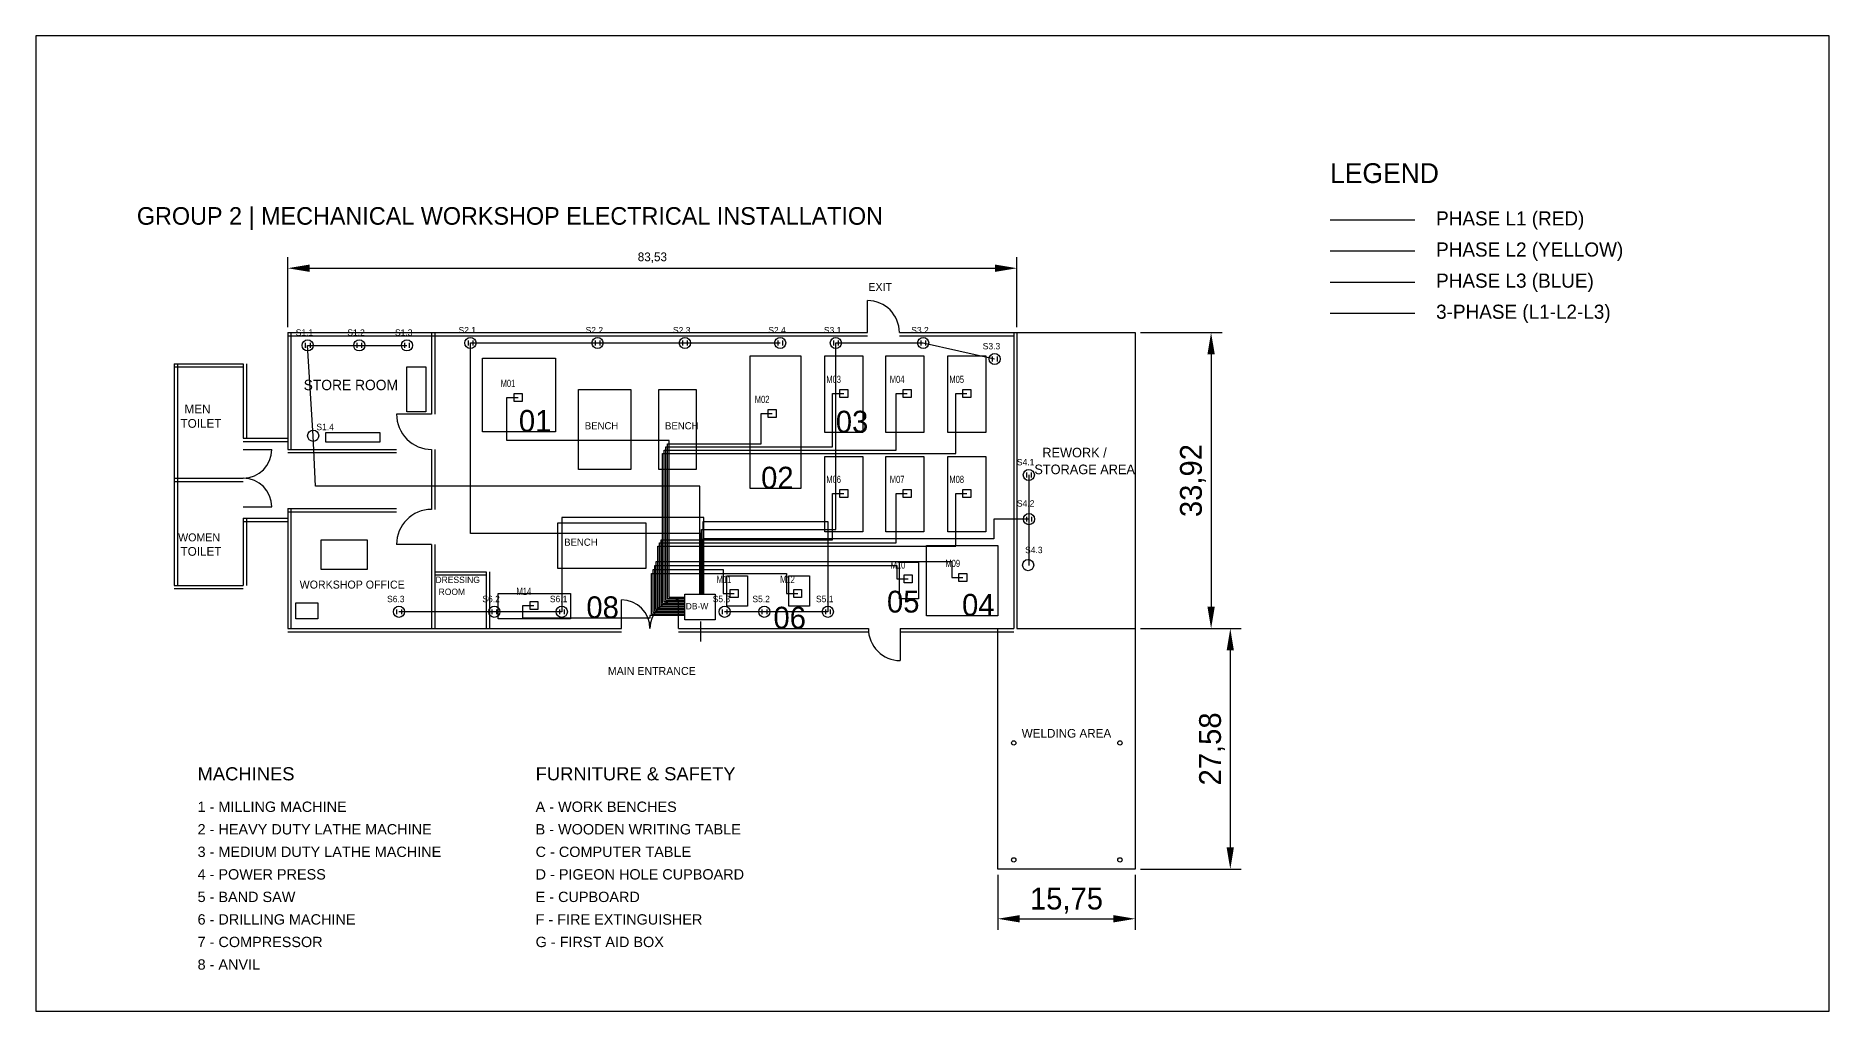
# Model space of a CAD drawing. Header units: feet. Extents: x -29 to 309, y -44 to 68.
# Drawn here: x -28.9 to 176.6, y -43.8 to 67.9 of the extents above; entities that cross this region are included whole.
import ezdxf
from ezdxf.enums import TextEntityAlignment as Align

# ---------------------------------------------------------------- set-up
doc = ezdxf.new("R2010")
doc.units = ezdxf.units.FT
doc.header["$MEASUREMENT"] = 0
for name, color, linetype in [('A-ANNO-LEGN', 7, 'Continuous'), ('ANNOTATION', 7, 'Continuous'), ('ARCH_DOORS', 8, 'Continuous'), ('ARCH_EQUIPMENT', 8, 'Continuous'), ('ARCH_LABELS', 9, 'Continuous'), ('ARCH_WALLS', 8, 'Continuous'), ('DB_FEED', 3, 'Continuous'), ('MACHINE_3PH', 6, 'Continuous'), ('SOCKET_B', 5, 'Continuous'), ('SOCKET_R', 1, 'Continuous'), ('SOCKET_Y', 2, 'Continuous'), ('TEXT', 7, 'Continuous'), ('WIRE-3PH', 4, 'Continuous'), ('WIRE-L1', 1, 'Continuous'), ('WIRE-L2', 2, 'Continuous'), ('WIRE-L3', 150, 'Continuous')]:
    doc.layers.add(name, color=color, linetype=linetype)
doc.styles.add('ARCH', font='arial.ttf')
doc.dimstyles.get("Standard").update_dxf_attribs({"dimtxt": 2.5, "dimasz": 2.5, "dimexe": 1.25, "dimexo": 0.625, "dimtad": 1, "dimtxsty": 'Standard', "dimcen": 2.5, "dimazin": 3, "dimtfac": 1, "dimtmove": 0, "dimatfit": 3, "dimarcsym": 0})

# ---------------------------------------------------------------- blocks, each defined once
blk = doc.blocks.new('*D1')
at = {"color": 0, "lineweight": -2, "transparency": 16777216}
for p, q in [((0, 34.54), (0, 42.54)), ((2.5, 41.29), (81.03, 41.29)), ((83.53, 34.54), (83.53, 42.54))]:
    blk.add_line(p, q, dxfattribs=at)
at = {"color": 0, "transparency": 16777216}
for points in [[(2.5, 41.71), (2.5, 40.87), (0, 41.29)], [(81.03, 41.71), (81.03, 40.87), (83.53, 41.29)]]:
    blk.add_solid(points, dxfattribs=at)
at = {"layer": 'Defpoints', "color": 0, "transparency": 16777216}
for p in [(83.53, 41.29), (0, 33.92), (83.53, 33.92)]:
    blk.add_point(p, dxfattribs=at)
at = {"color": 0, "transparency": 16777216, "insert": (41.77, 42.5), "char_height": 2.5, "attachment_point": 5}
blk.add_mtext('{\\H0.4x;83,53}', dxfattribs=at)
blk = doc.blocks.new('*D3')
at = {"color": 0, "lineweight": -2, "transparency": 16777216}
for p, q in [((97.71, 33.92), (107.03, 33.92)), ((105.78, 31.42), (105.78, 2.5)), ((97.71, 0), (107.03, 0))]:
    blk.add_line(p, q, dxfattribs=at)
at = {"color": 0, "transparency": 16777216}
for points in [[(105.36, 31.42), (106.2, 31.42), (105.78, 33.92)], [(105.36, 2.5), (106.2, 2.5), (105.78, 0)]]:
    blk.add_solid(points, dxfattribs=at)
at = {"layer": 'Defpoints', "color": 0, "transparency": 16777216}
for p in [(97.08, 33.92), (97.08, 0), (105.78, 0)]:
    blk.add_point(p, dxfattribs=at)
at = {"color": 0, "transparency": 16777216, "insert": (103.7, 16.96), "char_height": 2.5, "attachment_point": 5, "rotation": 90}
blk.add_mtext('33,92', dxfattribs=at)
blk = doc.blocks.new('*D4')
at = {"color": 0, "lineweight": -2, "transparency": 16777216}
for p, q in [((97.71, 0), (109.23, 0)), ((107.98, -2.5), (107.98, -25.08)), ((97.71, -27.58), (109.23, -27.58))]:
    blk.add_line(p, q, dxfattribs=at)
at = {"color": 0, "transparency": 16777216}
for points in [[(107.56, -2.5), (108.39, -2.5), (107.98, 0)], [(107.56, -25.08), (108.39, -25.08), (107.98, -27.58)]]:
    blk.add_solid(points, dxfattribs=at)
at = {"layer": 'Defpoints', "color": 0, "transparency": 16777216}
for p in [(97.08, 0), (97.08, -27.58), (107.98, -27.58)]:
    blk.add_point(p, dxfattribs=at)
at = {"color": 0, "transparency": 16777216, "insert": (105.89, -13.79), "char_height": 2.5, "attachment_point": 5, "rotation": 90}
blk.add_mtext('27,58', dxfattribs=at)
blk = doc.blocks.new('*D5')
at = {"color": 0, "lineweight": -2, "transparency": 16777216}
for p, q in [((81.33, -28.21), (81.33, -34.5)), ((97.08, -28.21), (97.08, -34.5)), ((83.83, -33.25), (94.58, -33.25))]:
    blk.add_line(p, q, dxfattribs=at)
at = {"color": 0, "transparency": 16777216}
for points in [[(83.83, -32.83), (83.83, -33.67), (81.33, -33.25)], [(94.58, -32.83), (94.58, -33.67), (97.08, -33.25)]]:
    blk.add_solid(points, dxfattribs=at)
at = {"layer": 'Defpoints', "color": 0, "transparency": 16777216}
for p in [(81.33, -27.58), (97.08, -27.58), (97.08, -33.25)]:
    blk.add_point(p, dxfattribs=at)
at = {"color": 0, "transparency": 16777216, "insert": (89.21, -31.17), "char_height": 2.5, "attachment_point": 5}
blk.add_mtext('15,75', dxfattribs=at)

msp = doc.modelspace()

# ---------------------------------------------------------------- linework, layer by layer
at = {"color": 7}
for p, q in [((176.583, 67.914), (-28.858, 67.914)), ((-28.858, 67.914), (-28.858, 65.171)), ((176.583, -43.833), (176.583, 67.914)), ((-28.858, 65.171), (-28.858, -43.833)), ((83.531, 0), (97.084, 0)), ((-28.858, -43.833), (176.583, -43.833)), ((176.583, -43.833), (176.583, -43.833))]:
    msp.add_line(p, q, dxfattribs=at)
at = {"color": 6}
msp.add_line((119.403, 36.141), (129.127, 36.141), dxfattribs=at)
at = {"color": 1}
for p, q in [((2.912, 22.092), (2.275, 32.45)), ((2.275, 32.45), (8.189, 32.45)), ((8.189, 32.45), (13.649, 32.45)), ((3.191, 16.333), (2.912, 22.092)), ((84.896, 17.6), (84.896, 12.531)), ((47.225, 16.333), (3.191, 16.333)), ((47.225, 3.942), (47.225, 16.333)), ((84.896, 12.531), (80.874, 12.531)), ((80.874, 12.531), (80.874, 10.289)), ((84.896, 12.531), (84.896, 7.213)), ((47.589, 10.289), (47.497, 10.289)), ((47.497, 10.289), (47.497, 3.942)), ((80.874, 10.289), (47.589, 10.289))]:
    msp.add_line(p, q, dxfattribs=at)
at = {"layer": 'ARCH_DOORS'}
for points in [[(66.424, 33.917), (66.424, 37.583)], [(16.47, 24.567), (12.466, 24.567)], [(-5.096, 20.533), (-1.82, 20.533)], [(-5.096, 13.933), (-1.82, 13.933)], [(16.47, 9.625), (12.466, 9.625)], [(38.217, 0), (38.217, 3.3)], [(44.768, 0), (44.768, 3.3)], [(70.155, 0), (70.155, -3.667)]]:
    msp.add_lwpolyline(points, dxfattribs=at)
for centre, major_axis, start_param, end_param in [((66.424, 33.917), (0, 3.667), 4.712389, 6.2831853), ((16.47, 24.567), (0, 4.033), 1.5707963, 3.1415927), ((-5.096, 20.533), (0, 3.3), 3.1415927, 4.712389), ((-5.096, 13.933), (0, 3.3), 4.712389, 6.2831853), ((16.47, 9.625), (0, 4.033), 0, 1.5707963), ((38.217, 0), (0, 3.3), 4.712389, 6.2831853), ((44.768, 0), (0, 3.3), 0, 1.5707963), ((70.155, 0), (0, 3.667), 1.5707963, 3.1415927)]:
    msp.add_ellipse(centre, major_axis=major_axis, ratio=0.9926397, start_param=start_param, end_param=end_param, dxfattribs=at)
at = {"layer": 'ARCH_EQUIPMENT'}
for points in [[(22.293, 30.983), (30.664, 30.983), (30.664, 22.55), (22.293, 22.55), (22.293, 30.983)], [(52.957, 31.258), (58.781, 31.258), (58.781, 16.042), (52.957, 16.042), (52.957, 31.258)], [(61.511, 31.258), (65.878, 31.258), (65.878, 22.458), (61.511, 22.458), (61.511, 31.258)], [(68.517, 31.258), (72.885, 31.258), (72.885, 22.458), (68.517, 22.458), (68.517, 31.258)], [(75.614, 31.258), (79.982, 31.258), (79.982, 22.458), (75.614, 22.458), (75.614, 31.258)], [(13.649, 29.975), (15.833, 29.975), (15.833, 24.842), (13.649, 24.842), (13.649, 29.975)], [(33.303, 27.408), (39.309, 27.408), (39.309, 18.242), (33.303, 18.242), (33.303, 27.408)], [(42.493, 27.408), (46.77, 27.408), (46.77, 18.242), (42.493, 18.242), (42.493, 27.408)], [(4.368, 22.458), (10.555, 22.458), (10.555, 21.358), (4.368, 21.358), (4.368, 22.458)], [(61.511, 19.708), (65.878, 19.708), (65.878, 11.092), (61.511, 11.092), (61.511, 19.708)], [(68.517, 19.708), (72.885, 19.708), (72.885, 11.092), (68.517, 11.092), (68.517, 19.708)], [(75.614, 19.708), (79.982, 19.708), (79.982, 11.092), (75.614, 11.092), (75.614, 19.708)], [(30.937, 12.1), (41.037, 12.1), (41.037, 6.875), (30.937, 6.875), (30.937, 12.1)], [(3.822, 10.175), (9.099, 10.175), (9.099, 6.783), (3.822, 6.783), (3.822, 10.175)], [(73.158, 9.533), (81.347, 9.533), (81.347, 1.467), (73.158, 1.467), (73.158, 9.533)], [(70.064, 7.608), (72.248, 7.608), (72.248, 3.392), (70.064, 3.392), (70.064, 7.608)], [(50.319, 6.05), (52.684, 6.05), (52.684, 2.567), (50.319, 2.567), (50.319, 6.05)], [(57.416, 6.05), (59.782, 6.05), (59.782, 2.567), (57.416, 2.567), (57.416, 6.05)], [(0.91, 2.933), (3.458, 2.933), (3.458, 1.1), (0.91, 1.1), (0.91, 2.933)], [(24.113, 4.033), (32.393, 4.033), (32.393, 1.1), (24.113, 1.1), (24.113, 4.033)]]:
    msp.add_lwpolyline(points, dxfattribs=at)
at = {"layer": 'ARCH_WALLS'}
for points in [[(0, 33.917), (66.424, 33.917)], [(0, 33.917), (0, 20.533)], [(0, 33.55), (66.424, 33.55)], [(0.364, 33.917), (0.364, 20.533)], [(16.47, 33.917), (16.47, 24.567)], [(16.834, 33.917), (16.834, 24.567)], [(70.064, 33.917), (83.167, 33.917)], [(70.064, 33.55), (83.167, 33.55)], [(83.167, 33.917), (97.084, 33.917), (97.084, -27.583), (81.334, -27.583), (81.334, 0)], [(83.167, 33.917), (83.167, 0)], [(83.531, 33.917), (83.531, 0)], [(-13.012, 30.342), (-5.096, 30.342)], [(-13.012, 30.342), (-13.012, 4.95)], [(-13.012, 29.975), (-5.096, 29.975)], [(-12.648, 30.342), (-12.648, 4.95)], [(-5.096, 30.342), (-5.096, 21.817)], [(-4.732, 30.342), (-4.732, 21.817)], [(-5.096, 21.817), (0, 21.817)], [(-5.096, 21.45), (0, 21.45)], [(0, 20.533), (12.466, 20.533)], [(0, 20.167), (12.466, 20.167)], [(16.47, 20.533), (16.47, 13.658)], [(16.834, 20.533), (16.834, 13.658)], [(-13.012, 17.233), (-5.096, 17.233)], [(-13.012, 16.867), (-5.096, 16.867)], [(-5.096, 12.65), (-5.096, 4.95)], [(-5.096, 12.65), (0, 12.65)], [(-4.732, 12.65), (-4.732, 4.95)], [(0, 13.75), (0, 0)], [(0, 13.75), (12.466, 13.75)], [(0, 13.383), (12.466, 13.383)], [(0.364, 13.75), (0.364, 0)], [(-5.096, 12.283), (0, 12.283)], [(16.47, 9.625), (16.47, 0)], [(16.834, 9.625), (16.834, 0)], [(16.834, 6.508), (22.748, 6.508)], [(22.748, 6.508), (22.748, 0)], [(23.112, 6.508), (23.112, 0)], [(-13.012, 4.95), (-5.096, 4.95)], [(-13.012, 4.583), (-5.096, 4.583)], [(16.834, 6.142), (22.748, 6.142)], [(0, 0), (38.217, 0)], [(44.768, 0), (66.515, 0)], [(70.155, 0), (83.167, 0)], [(0, -0.367), (38.217, -0.367)], [(44.768, -0.367), (66.515, -0.367)], [(70.155, -0.367), (83.167, -0.367)]]:
    msp.add_lwpolyline(points, dxfattribs=at)
for centre in [(83.17, -13.1), (95.33, -13.1), (83.17, -26.5), (95.33, -26.5)]:
    msp.add_circle(centre, 0.25, dxfattribs=at)
at = {"layer": 'DB_FEED'}
for points in [[(45.496, 3.942), (48.954, 3.942), (48.954, 1.008), (45.496, 1.008), (45.496, 3.942)], [(47.316, -1.467), (47.316, 0.825)]]:
    msp.add_lwpolyline(points, dxfattribs=at)
at = {"layer": 'MACHINE_3PH'}
for points in [[(25.933, 26.95), (26.843, 26.95), (26.843, 26.033), (25.933, 26.033), (25.933, 26.95)], [(45.496, 2.878), (42.948, 2.878), (42.948, 20.075), (76.524, 20.075), (76.524, 26.95), (77.798, 26.95)], [(45.496, 3.052), (43.13, 3.052), (43.13, 20.442), (69.7, 20.442), (69.7, 26.95), (70.974, 26.95)], [(45.496, 3.227), (43.312, 3.227), (43.312, 20.808), (62.42, 20.808), (62.42, 26.95), (63.694, 26.95)], [(63.239, 27.408), (64.149, 27.408), (64.149, 26.492), (63.239, 26.492), (63.239, 27.408)], [(70.519, 27.408), (71.429, 27.408), (71.429, 26.492), (70.519, 26.492), (70.519, 27.408)], [(77.343, 27.408), (78.253, 27.408), (78.253, 26.492), (77.343, 26.492), (77.343, 27.408)], [(45.496, 3.575), (43.676, 3.575), (43.676, 21.542), (25.114, 21.542), (25.114, 26.492), (26.388, 26.492)], [(45.496, 3.401), (43.494, 3.401), (43.494, 21.175), (54.231, 21.175), (54.231, 24.658), (55.505, 24.658)], [(55.05, 25.117), (55.96, 25.117), (55.96, 24.2), (55.05, 24.2), (55.05, 25.117)], [(45.496, 2.356), (42.402, 2.356), (42.402, 9.442), (76.524, 9.442), (76.524, 15.492), (77.798, 15.492)], [(45.496, 2.53), (42.584, 2.53), (42.584, 9.808), (69.7, 9.808), (69.7, 15.492), (70.974, 15.492)], [(45.496, 2.704), (42.766, 2.704), (42.766, 10.175), (62.42, 10.175), (62.42, 15.492), (63.694, 15.492)], [(63.239, 15.95), (64.149, 15.95), (64.149, 15.033), (63.239, 15.033), (63.239, 15.95)], [(70.519, 15.95), (71.429, 15.95), (71.429, 15.033), (70.519, 15.033), (70.519, 15.95)], [(77.343, 15.95), (78.253, 15.95), (78.253, 15.033), (77.343, 15.033), (77.343, 15.95)], [(45.496, 1.659), (41.674, 1.659), (41.674, 6.325), (57.143, 6.325), (57.143, 4.033), (58.417, 4.033)], [(45.496, 1.833), (41.856, 1.833), (41.856, 6.783), (49.864, 6.783), (49.864, 4.033), (51.137, 4.033)], [(45.496, 2.007), (42.038, 2.007), (42.038, 7.242), (69.791, 7.242), (69.791, 5.683), (71.065, 5.683)], [(45.496, 2.182), (42.22, 2.182), (42.22, 7.7), (76.069, 7.7), (76.069, 5.867), (77.343, 5.867)], [(76.888, 6.325), (77.798, 6.325), (77.798, 5.408), (76.888, 5.408), (76.888, 6.325)], [(50.683, 4.492), (51.592, 4.492), (51.592, 3.575), (50.683, 3.575), (50.683, 4.492)], [(57.962, 4.492), (58.872, 4.492), (58.872, 3.575), (57.962, 3.575), (57.962, 4.492)], [(70.61, 6.142), (71.52, 6.142), (71.52, 5.225), (70.61, 5.225), (70.61, 6.142)], [(45.496, 1.485), (41.492, 1.485), (41.492, 1.192), (26.934, 1.192), (26.934, 2.658), (28.208, 2.658)], [(27.753, 3.117), (28.662, 3.117), (28.662, 2.2), (27.753, 2.2), (27.753, 3.117)]]:
    msp.add_lwpolyline(points, dxfattribs=at)
at = {"layer": 'SOCKET_B'}
for points in [[(62.511, 33), (62.511, 32.45)], [(63.057, 33), (63.057, 32.45)], [(72.521, 33), (72.521, 32.45)], [(73.067, 33), (73.067, 32.45)], [(47.407, 3.942), (47.407, 11.367), (62.784, 11.367), (62.784, 32.725), (72.794, 32.725), (80.983, 30.892)], [(80.71, 31.167), (80.71, 30.617)], [(81.256, 31.167), (81.256, 30.617)], [(47.68, 3.942), (47.68, 12.742), (31.392, 12.742), (31.392, 1.925), (23.658, 1.925), (12.739, 1.925)], [(12.466, 2.2), (12.466, 1.65)], [(13.012, 2.2), (13.012, 1.65)], [(23.385, 2.2), (23.385, 1.65)], [(23.931, 2.2), (23.931, 1.65)], [(31.119, 2.2), (31.119, 1.65)], [(31.665, 2.2), (31.665, 1.65)]]:
    msp.add_lwpolyline(points, dxfattribs=at)
for centre in [(62.784, 32.725), (72.794, 32.725), (80.983, 30.892), (12.739, 1.925), (23.658, 1.925), (31.392, 1.925)]:
    msp.add_ellipse(centre, major_axis=(0, 0.642), ratio=0.9926397, dxfattribs=at)
at = {"layer": 'SOCKET_R'}
for points in [[(2.002, 32.725), (2.002, 32.175)], [(2.548, 32.725), (2.548, 32.175)], [(7.916, 32.725), (7.916, 32.175)], [(8.462, 32.725), (8.462, 32.175)], [(13.376, 32.725), (13.376, 32.175)], [(13.922, 32.725), (13.922, 32.175)], [(84.623, 17.875), (84.623, 17.325)], [(85.168, 17.875), (85.168, 17.325)], [(84.642, 12.813), (84.642, 12.263)], [(85.188, 12.813), (85.188, 12.263)]]:
    msp.add_lwpolyline(points, dxfattribs=at)
for centre in [(2.275, 32.45), (8.189, 32.45), (13.649, 32.45), (2.912, 22.092), (84.896, 17.6), (84.915, 12.538), (84.819, 7.275)]:
    msp.add_ellipse(centre, major_axis=(0, 0.642), ratio=0.9926397, dxfattribs=at)
at = {"layer": 'SOCKET_Y'}
for points in [[(20.655, 33), (20.655, 32.45)], [(21.201, 33), (21.201, 32.45)], [(35.214, 33), (35.214, 32.45)], [(35.76, 33), (35.76, 32.45)], [(45.223, 33), (45.223, 32.45)], [(45.769, 33), (45.769, 32.45)], [(56.142, 33), (56.142, 32.45)], [(56.688, 33), (56.688, 32.45)], [(47.316, 3.942), (47.316, 10.908), (20.928, 10.908), (20.928, 32.725), (35.487, 32.725), (45.496, 32.725), (56.415, 32.725)], [(47.589, 3.942), (47.589, 12.283), (61.875, 12.283), (61.875, 1.925), (54.595, 1.925), (50.046, 1.925)], [(49.773, 2.2), (49.773, 1.65)], [(50.319, 2.2), (50.319, 1.65)], [(54.322, 2.2), (54.322, 1.65)], [(54.868, 2.2), (54.868, 1.65)], [(61.602, 2.2), (61.602, 1.65)], [(62.148, 2.2), (62.148, 1.65)]]:
    msp.add_lwpolyline(points, dxfattribs=at)
for centre in [(20.928, 32.725), (35.487, 32.725), (45.496, 32.725), (56.415, 32.725), (50.046, 1.925), (54.595, 1.925), (61.875, 1.925)]:
    msp.add_ellipse(centre, major_axis=(0, 0.642), ratio=0.9926397, dxfattribs=at)
at = {"layer": 'WIRE-3PH', "lineweight": 25}
msp.add_line((119.403, 36.141), (129.127, 36.141), dxfattribs=at)
at = {"layer": 'WIRE-L1', "lineweight": 25}
msp.add_line((119.403, 46.837), (129.127, 46.837), dxfattribs=at)
at = {"layer": 'WIRE-L2', "lineweight": 25}
msp.add_line((119.403, 43.272), (129.127, 43.272), dxfattribs=at)
at = {"layer": 'WIRE-L3', "lineweight": 25}
msp.add_line((119.403, 39.707), (129.127, 39.707), dxfattribs=at)

# ---------------------------------------------------------------- texts
at = {"color": 7, "char_height": 2.5, "attachment_point": 1}
for s, insert in [('01', (26.479, 25.05)), ('03', (62.784, 24.958)), ('02', (54.231, 18.542)), ('05', (68.649, 4.337)), ('08', (34.213, 3.692)), ('06', (55.642, 2.5)), ('04', (77.252, 3.967))]:
    msp.add_mtext_dynamic_manual_height_columns(s, width=11.16169, gutter_width=12.5, heights=[0], dxfattribs=dict(at, insert=insert))
at = {"layer": 'A-ANNO-LEGN', "color": 252, "true_color": 0x939598, "style": 'ARCH'}
for s, height, p in [('MACHINES', 1.5061, (-10.333, -17.39)), ('1 - MILLING MACHINE', 1.18337, (-10.333, -21.005)), ('2 - HEAVY DUTY LATHE MACHINE', 1.18337, (-10.333, -23.586)), ('B - WOODEN WRITING TABLE', 1.18337, (28.395, -23.586)), ('3 - MEDIUM DUTY LATHE MACHINE', 1.18337, (-10.333, -26.168)), ('C - COMPUTER TABLE', 1.18337, (28.395, -26.168)), ('4 - POWER PRESS', 1.18337, (-10.333, -28.75)), ('D - PIGEON HOLE CUPBOARD', 1.18337, (28.395, -28.75)), ('5 - BAND SAW', 1.18337, (-10.333, -31.332)), ('E - CUPBOARD', 1.18337, (28.395, -31.332)), ('6 - DRILLING MACHINE', 1.18337, (-10.333, -33.914)), ('F - FIRE EXTINGUISHER', 1.18337, (28.395, -33.914)), ('7 - COMPRESSOR', 1.18337, (-10.333, -36.496)), ('G - FIRST AID BOX', 1.18337, (28.395, -36.496)), ('8 - ANVIL', 1.1834, (-10.333, -39.078))]:
    msp.add_text(s, height=height, dxfattribs=at).set_placement(p)
at = {"layer": 'A-ANNO-LEGN', "color": 9, "true_color": 0xc7c8ca, "style": 'ARCH'}
for s, height, p in [('FURNITURE & SAFETY', 1.5061, (28.395, -17.39)), ('A - WORK BENCHES', 1.18337, (28.395, -21.005))]:
    msp.add_text(s, height=height, dxfattribs=at).set_placement(p)
at = {"layer": 'ANNOTATION', "width": 0.99264}
msp.add_text('GROUP 2 | MECHANICAL WORKSHOP ELECTRICAL INSTALLATION', height=2.01667, dxfattribs=at).set_placement((-17.288, 46.273))
at = {"layer": 'ARCH_LABELS', "width": 0.99264}
for s, height, p in [('EXIT', 0.9167, (66.515, 38.683)), ('STORE ROOM', 1.1917, (1.82, 27.317)), ('MEN', 1.0083, (-11.829, 24.658)), ('TOILET', 1.0083, (-12.284, 23.008)), ('BENCH', 0.825, (34.031, 22.825)), ('BENCH', 0.825, (43.221, 22.825)), ('REWORK /', 1.1, (86.442, 19.617)), ('STORAGE AREA', 1.1, (85.532, 17.692)), ('WOMEN', 0.9167, (-12.557, 9.992)), ('BENCH', 0.825, (31.665, 9.488)), ('TOILET', 1.0083, (-12.284, 8.342)), ('WORKSHOP OFFICE', 0.91667, (1.365, 4.583)), ('DRESSING', 0.7333, (16.925, 5.225)), ('ROOM', 0.7333, (17.288, 3.85)), ('MAIN ENTRANCE', 0.91667, (36.67, -5.317))]:
    msp.add_text(s, height=height, dxfattribs=at).set_placement(p)
at = {"layer": 'ARCH_LABELS'}
msp.add_text('WELDING AREA', height=1, dxfattribs=at).set_placement((89.209, -12), align=Align.MIDDLE_CENTER)
at = {"layer": 'DB_FEED', "width": 0.99264}
msp.add_text('DB-W', height=0.7333, dxfattribs=at).set_placement((45.587, 2.2))
at = {"layer": 'MACHINE_3PH', "width": 0.72}
for s, p in [('M03 ', (61.693, 28.142)), ('M04 ', (68.972, 28.142)), ('M05', (75.796, 28.142)), ('M01 ', (24.386, 27.683)), ('M02 ', (53.503, 25.85)), ('M06', (61.693, 16.683)), ('M07 ', (68.972, 16.683)), ('M08', (75.796, 16.683)), ('M10 ', (69.063, 6.875)), ('M09 ', (75.341, 7.058)), ('M14 ', (26.206, 3.85)), ('M11 ', (49.136, 5.225)), ('M12 ', (56.415, 5.225))]:
    msp.add_text(s, height=0.825, dxfattribs=at).set_placement(p)
at = {"layer": 'SOCKET_B', "width": 0.99264}
for s, p in [('S3.1', (61.42, 33.825)), ('S3.2', (71.429, 33.825)), ('S3.3', (79.618, 31.992)), ('S6.3', (11.374, 3.025)), ('S6.2', (22.293, 3.025)), ('S6.1', (30.027, 3.025))]:
    msp.add_text(s, height=0.7333, dxfattribs=at).set_placement(p)
at = {"layer": 'SOCKET_R', "width": 0.99264}
for s, p in [('S1.1', (0.91, 33.55)), ('S1.2', (6.824, 33.55)), ('S1.3', (12.284, 33.55)), ('S1.4', (3.281, 22.733)), ('S4.1', (83.531, 18.7)), ('S4.2', (83.531, 13.973)), ('S4.3', (84.469, 8.643))]:
    msp.add_text(s, height=0.7333, dxfattribs=at).set_placement(p)
at = {"layer": 'SOCKET_Y', "width": 0.99264}
for s, p in [('S2.1', (19.563, 33.825)), ('S2.2', (34.122, 33.825)), ('S2.3', (44.131, 33.825)), ('S2.4', (55.05, 33.825)), ('S5.3', (48.681, 3.025)), ('S5.2', (53.23, 3.025)), ('S5.1', (60.51, 3.025))]:
    msp.add_text(s, height=0.7333, dxfattribs=at).set_placement(p)
at = {"layer": 'TEXT'}
for s, height, p in [('LEGEND', 2.2688, (119.403, 51.051)), ('PHASE L1 (RED)', 1.62057, (131.558, 46.189)), ('PHASE L2 (YELLOW)', 1.62057, (131.558, 42.624)), ('PHASE L3 (BLUE)', 1.62057, (131.558, 39.058)), ('3-PHASE (L1-L2-L3)', 1.62057, (131.558, 35.493))]:
    msp.add_text(s, height=height, dxfattribs=at).set_placement(p)

# ---------------------------------------------------------------- dimensions: what is measured, and where the dimension line sits
dim = msp.add_linear_dim(base=(83.531, 41.29), p1=(0, 33.917), p2=(83.531, 33.917), text='{\\H0.4x;<>}', dimstyle='Standard', override={"dimtxsty": 'Standard', "dimadec": 0, "dimazin": 0, "dimfxl": 1})
dim.commit()
dim.dimension.update_dxf_attribs({"geometry": '*D1', "text_midpoint": (41.765, 42.498)})
at = {"color": 7}
for base, p1, p2, picture, middle in [((105.779, 0), (97.084, 33.917), (97.084, 0), '*D3', (103.696, 16.958)), ((107.976, -27.583), (97.084, 0), (97.084, -27.583), '*D4', (105.892, -13.792))]:
    dim = msp.add_linear_dim(base=base, p1=p1, p2=p2, angle=90, dimstyle='Standard', override={"dimtxsty": 'Standard', "dimadec": 0, "dimazin": 0, "dimfxl": 1}, dxfattribs=at)
    dim.commit()
    dim.dimension.update_dxf_attribs({"geometry": picture, "text_midpoint": middle})
dim = msp.add_linear_dim(base=(97.084, -33.249), p1=(81.334, -27.583), p2=(97.084, -27.583), dimstyle='Standard', override={"dimtxsty": 'Standard', "dimadec": 0, "dimazin": 0, "dimfxl": 1}, dxfattribs=at)
dim.commit()
dim.dimension.update_dxf_attribs({"geometry": '*D5', "text_midpoint": (89.209, -31.166)})

doc.saveas('drawing.dxf')
